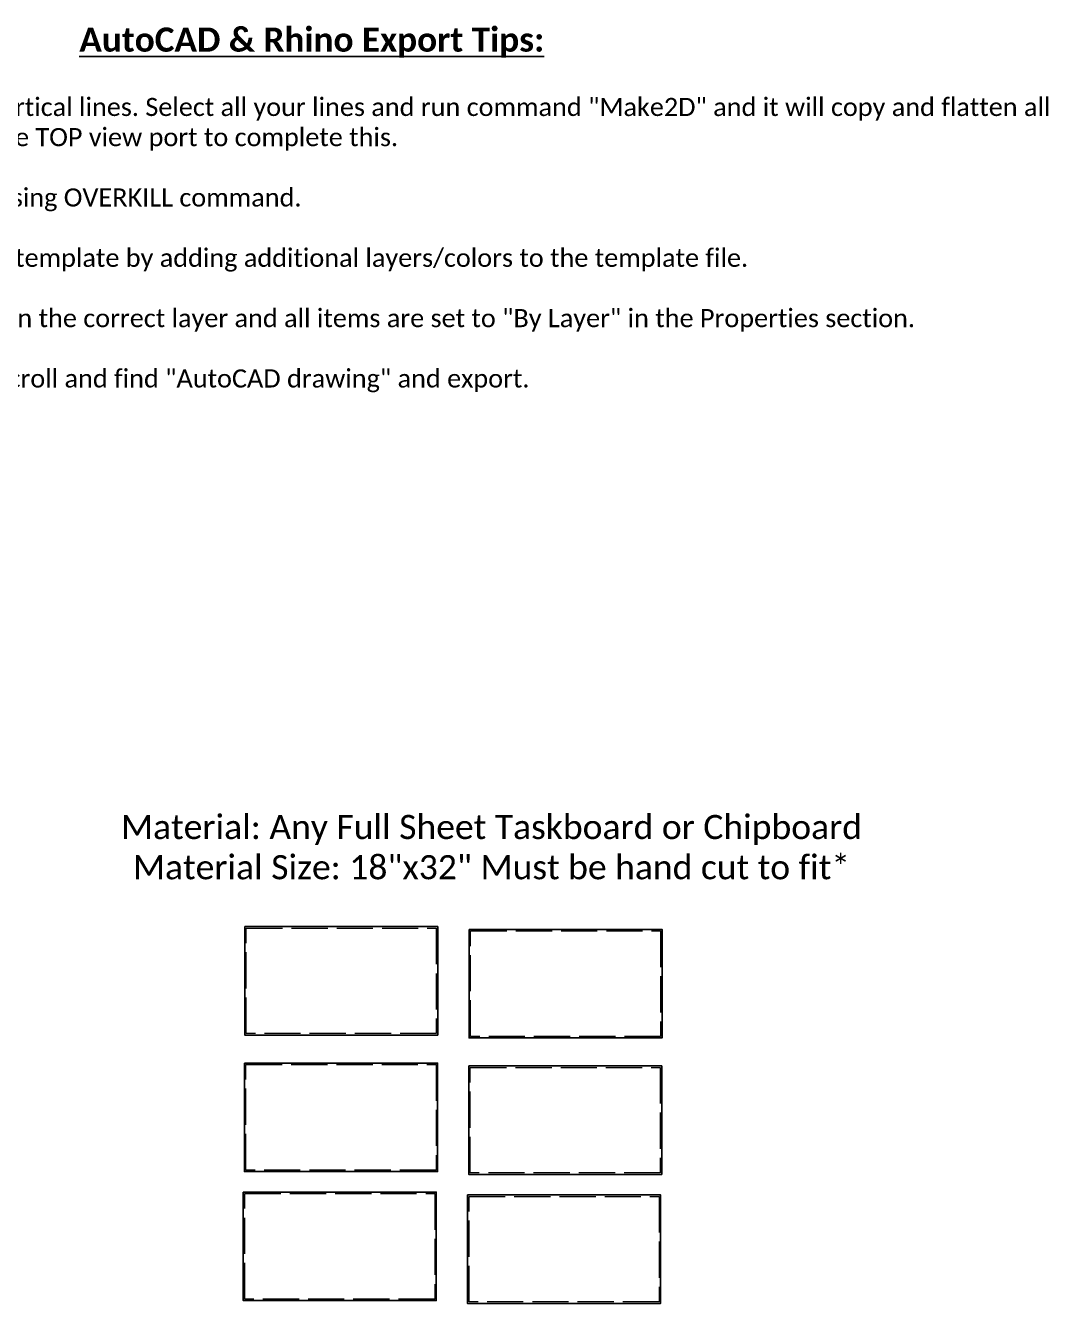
# Model space of a CAD drawing. Header units: inches. Extents: x -1530 to 385, y -443 to 699.
# Drawn here: x 215.5 to 385.1, y 4.4 to 216.2 of the extents above; entities that cross this region are included whole.
import ezdxf

# ---------------------------------------------------------------- set-up
doc = ezdxf.new("R2010")
doc.units = ezdxf.units.IN
doc.header["$LTSCALE"] = 0.5
doc.header["$MEASUREMENT"] = 0
doc.linetypes.add('ACAD_ISO02W100', pattern=[15, 12, -3])
doc.layers.add('01Table', color=1, linetype='Continuous')
doc.layers.add('02Material Outline', color=3, linetype='Continuous', lineweight=0)
doc.styles.get("Standard").update_dxf_attribs({"font": 'arial.ttf'})

msp = doc.modelspace()

# ---------------------------------------------------------------- linework, layer by layer
at = {"layer": '01Table'}
for points in [[(251.83, 66.87), (283.83, 66.87), (283.83, 48.87), (251.83, 48.87)], [(289.02, 66.4), (321.02, 66.4), (321.02, 48.4), (289.02, 48.4)], [(251.78, 44.25), (283.78, 44.25), (283.78, 26.25), (251.78, 26.25)], [(288.96, 43.78), (320.96, 43.78), (320.96, 25.78), (288.96, 25.78)], [(251.57, 22.86), (283.57, 22.86), (283.57, 4.86), (251.57, 4.86)], [(288.75, 22.39), (320.75, 22.39), (320.75, 4.39), (288.75, 4.39)]]:
    msp.add_lwpolyline(points, close=True, dxfattribs=at)
at = {"layer": '02Material Outline', "linetype": 'ACAD_ISO02W100'}
for points in [[(252.08, 66.62), (283.58, 66.62), (283.58, 49.12), (252.08, 49.12)], [(289.27, 66.15), (320.77, 66.15), (320.77, 48.65), (289.27, 48.65)], [(252.03, 44), (283.53, 44), (283.53, 26.5), (252.03, 26.5)], [(289.21, 43.53), (320.71, 43.53), (320.71, 26.03), (289.21, 26.03)], [(251.82, 22.61), (283.32, 22.61), (283.32, 5.11), (251.82, 5.11)], [(289, 22.14), (320.5, 22.14), (320.5, 4.64), (289, 4.64)]]:
    msp.add_lwpolyline(points, close=True, dxfattribs=at)

# ---------------------------------------------------------------- texts
at = {"char_height": 3, "width": 249.0637, "attachment_point": 1}
for s, insert in [('\\A1;\\pxqc;{\\fCalibri|b1|i0|c0|p34;\\H1.3333x;\\LAutoCAD & Rhino Export Tips:\\fCalibri|b0|i0|c0|p34;\\P\\pq*;\\H0.75002x;\\l\\P1. Rhino - Make sure to not have any vertical lines. Select all your lines and run command "Make2D" and it will copy and flatten all your lines into 2D drawings. Use only the TOP view port to complete this.\\P\\P2. AutoCAD - Delete overlapping lines using OVERKILL command.\\P\\P3.AutoCAD - Make sure to not alter the template by adding additional layers/colors to the template file.\\P\\P4. AutoCAD - Make sure your lines are on the correct layer and all items are set to "By Layer" in the Properties section. \\P\\P5. Rhino can export .dwg files as well. Scroll and find "AutoCAD drawing" and export. \\H1.00001x;\\P }', (138.41, 215.92)), ('\\A1;\\pxqc;{\\fCalibri|b0|i0|c0|p34;\\H1.3333x;Material: Any Full Sheet Taskboard or \\H1x;Chipboard\\P\\C3;Material Size: 18"x32" Must be hand cut to fit*\\H0.75003x;\\C256;\\P }', (168.19, 85.38))]:
    msp.add_mtext(s, dxfattribs=dict(at, insert=insert))

doc.saveas('drawing.dxf')
